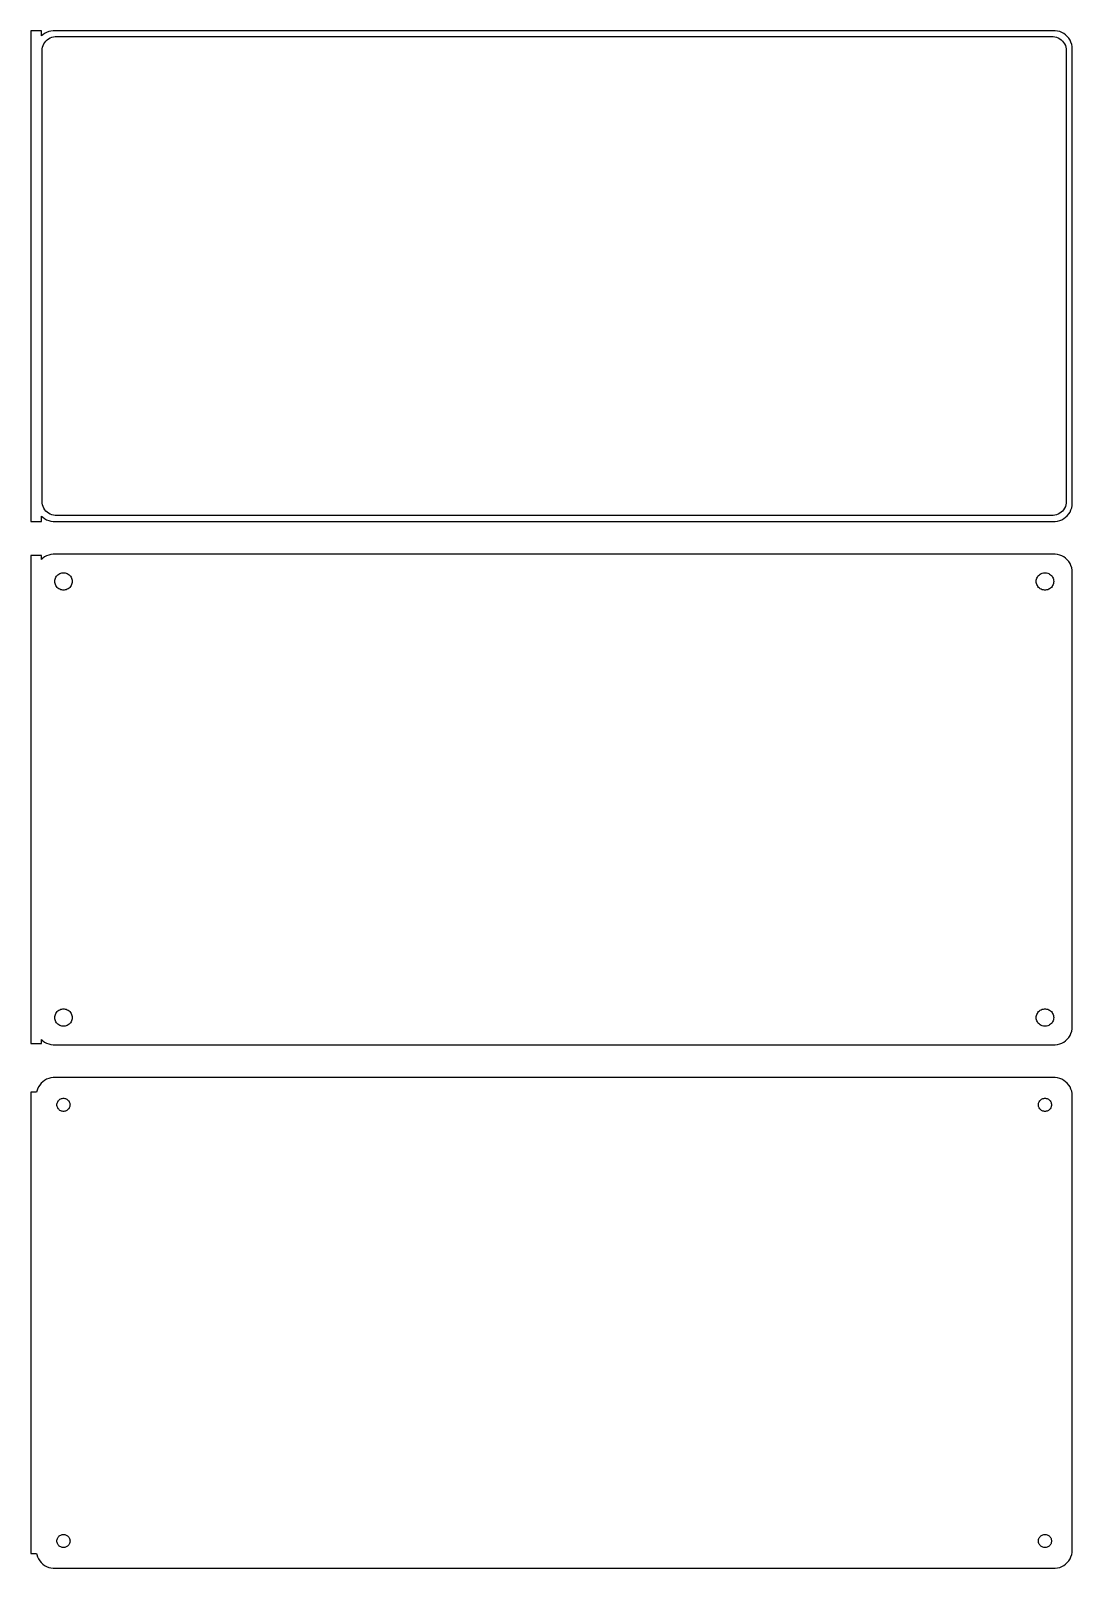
# Model space of a CAD drawing. Header units: metres. Extents: x -144 to 142, y 221 to 643.
import ezdxf

# ---------------------------------------------------------------- set-up
doc = ezdxf.new("R2010")
doc.units = ezdxf.units.M

msp = doc.modelspace()

# ---------------------------------------------------------------- linework, layer by layer
for p, q in [((-141, 643.49), (-144, 643.49)), ((-144, 643.49), (-144, 508.51)), ((-141, 642.059), (-141, 643.49)), ((-139.629, 643.024), (-140.179, 642.722)), ((-139.045, 643.255), (-139.629, 643.024)), ((-138.437, 643.411), (-139.045, 643.255)), ((-137.814, 643.49), (-138.437, 643.411)), ((137.814, 643.49), (-137.814, 643.49)), ((138.437, 643.411), (137.814, 643.49)), ((139.045, 643.255), (138.437, 643.411)), ((139.629, 643.024), (139.045, 643.255)), ((140.179, 642.722), (139.629, 643.024)), ((-140.687, 642.353), (-141, 642.059)), ((-140.842, 638.485), (-140.751, 638.963)), ((-140.751, 638.963), (-140.601, 639.426)), ((-140.179, 642.722), (-140.687, 642.353)), ((-140.601, 639.426), (-140.394, 639.866)), ((-140.394, 639.866), (-140.133, 640.276)), ((-140.133, 640.276), (-139.823, 640.651)), ((-139.823, 640.651), (-139.469, 640.984)), ((-139.469, 640.984), (-139.075, 641.27)), ((-139.075, 641.27), (-138.649, 641.504)), ((-138.649, 641.504), (-138.197, 641.683)), ((-138.197, 641.683), (-137.726, 641.804)), ((-137.726, 641.804), (-137.243, 641.865)), ((-137.243, 641.865), (137.243, 641.865)), ((137.243, 641.865), (137.726, 641.804)), ((137.726, 641.804), (138.197, 641.683)), ((138.197, 641.683), (138.649, 641.504)), ((138.649, 641.504), (139.075, 641.27)), ((139.075, 641.27), (139.469, 640.984)), ((139.469, 640.984), (139.823, 640.651)), ((139.823, 640.651), (140.133, 640.276)), ((140.133, 640.276), (140.394, 639.866)), ((140.687, 642.353), (140.179, 642.722)), ((140.394, 639.866), (140.601, 639.426)), ((140.601, 639.426), (140.751, 638.963)), ((141.145, 641.923), (140.687, 642.353)), ((140.751, 638.963), (140.842, 638.485)), ((141.545, 641.439), (141.145, 641.923)), ((141.882, 640.909), (141.545, 641.439)), ((142.149, 640.341), (141.882, 640.909)), ((142.343, 639.743), (142.149, 640.341)), ((142.461, 639.127), (142.343, 639.743)), ((142.5, 638.5), (142.461, 639.127)), ((-140.873, 638), (-140.842, 638.485)), ((-140.873, 514), (-140.873, 638)), ((140.842, 638.485), (140.873, 638)), ((140.873, 638), (140.873, 514)), ((142.5, 513.5), (142.5, 638.5)), ((-140.842, 513.515), (-140.873, 514)), ((-140.751, 513.037), (-140.842, 513.515)), ((-140.601, 512.574), (-140.751, 513.037)), ((-140.394, 512.134), (-140.601, 512.574)), ((-140.133, 511.724), (-140.394, 512.134)), ((140.394, 512.134), (140.133, 511.724)), ((140.601, 512.574), (140.394, 512.134)), ((140.751, 513.037), (140.601, 512.574)), ((140.842, 513.515), (140.751, 513.037)), ((140.873, 514), (140.842, 513.515)), ((142.149, 511.659), (142.343, 512.257)), ((142.343, 512.257), (142.461, 512.873)), ((142.461, 512.873), (142.5, 513.5)), ((-144, 508.51), (-141, 508.51)), ((-141, 509.941), (-140.687, 509.647)), ((-141, 508.51), (-141, 509.941)), ((-140.687, 509.647), (-140.179, 509.278)), ((-140.179, 509.278), (-139.629, 508.976)), ((-139.823, 511.349), (-140.133, 511.724)), ((-139.469, 511.016), (-139.823, 511.349)), ((-139.629, 508.976), (-139.045, 508.745)), ((-139.075, 510.73), (-139.469, 511.016)), ((-138.649, 510.496), (-139.075, 510.73)), ((-139.045, 508.745), (-138.437, 508.589)), ((-138.197, 510.317), (-138.649, 510.496)), ((-138.437, 508.589), (-137.814, 508.51)), ((-137.726, 510.196), (-138.197, 510.317)), ((-137.814, 508.51), (137.814, 508.51)), ((-137.243, 510.135), (-137.726, 510.196)), ((137.243, 510.135), (-137.243, 510.135)), ((137.726, 510.196), (137.243, 510.135)), ((138.197, 510.317), (137.726, 510.196)), ((137.814, 508.51), (138.437, 508.589)), ((138.649, 510.496), (138.197, 510.317)), ((138.437, 508.589), (139.045, 508.745)), ((139.075, 510.73), (138.649, 510.496)), ((139.045, 508.745), (139.629, 508.976)), ((139.469, 511.016), (139.075, 510.73)), ((139.823, 511.349), (139.469, 511.016)), ((139.629, 508.976), (140.179, 509.278)), ((140.133, 511.724), (139.823, 511.349)), ((140.179, 509.278), (140.687, 509.647)), ((140.687, 509.647), (141.145, 510.077)), ((141.145, 510.077), (141.545, 510.561)), ((141.545, 510.561), (141.882, 511.091)), ((141.882, 511.091), (142.149, 511.659)), ((-139.045, 499.255), (-139.629, 499.024)), ((-138.437, 499.411), (-139.045, 499.255)), ((-137.814, 499.49), (-138.437, 499.411)), ((137.814, 499.49), (-137.814, 499.49)), ((138.437, 499.411), (137.814, 499.49)), ((139.045, 499.255), (138.437, 499.411)), ((139.629, 499.024), (139.045, 499.255)), ((-141, 499.115), (-144, 499.115)), ((-144, 499.115), (-144, 364.885)), ((-141, 498.059), (-141, 499.115)), ((-140.687, 498.353), (-141, 498.059)), ((-140.179, 498.722), (-140.687, 498.353)), ((-139.629, 499.024), (-140.179, 498.722)), ((140.179, 498.722), (139.629, 499.024)), ((140.687, 498.353), (140.179, 498.722)), ((141.145, 497.923), (140.687, 498.353)), ((141.545, 497.439), (141.145, 497.923)), ((141.882, 496.909), (141.545, 497.439)), ((142.149, 496.341), (141.882, 496.909)), ((142.343, 495.743), (142.149, 496.341)), ((142.461, 495.127), (142.343, 495.743)), ((142.5, 494.5), (142.461, 495.127)), ((-137.4, 492), (-137.381, 492.301)), ((-137.381, 491.699), (-137.4, 492)), ((-137.381, 492.301), (-137.325, 492.597)), ((-137.325, 491.403), (-137.381, 491.699)), ((-137.325, 492.597), (-137.231, 492.883)), ((-137.231, 491.117), (-137.325, 491.403)), ((-137.231, 492.883), (-137.103, 493.156)), ((-137.103, 490.844), (-137.231, 491.117)), ((-137.103, 493.156), (-136.942, 493.411)), ((-136.942, 490.589), (-137.103, 490.844)), ((-136.942, 493.411), (-136.75, 493.643)), ((-136.75, 493.643), (-136.53, 493.849)), ((-136.53, 493.849), (-136.286, 494.026)), ((-136.286, 494.026), (-136.022, 494.172)), ((-136.022, 494.172), (-135.742, 494.283)), ((-135.742, 494.283), (-135.45, 494.357)), ((-135.45, 494.357), (-135.151, 494.395)), ((-135.151, 494.395), (-134.849, 494.395)), ((-134.849, 494.395), (-134.55, 494.357)), ((-134.55, 494.357), (-134.258, 494.283)), ((-134.258, 494.283), (-133.978, 494.172)), ((-133.978, 494.172), (-133.714, 494.026)), ((-133.714, 494.026), (-133.47, 493.849)), ((-133.47, 493.849), (-133.25, 493.643)), ((-133.25, 493.643), (-133.058, 493.411)), ((-133.058, 493.411), (-132.897, 493.156)), ((-132.897, 490.844), (-133.058, 490.589)), ((-132.897, 493.156), (-132.769, 492.883)), ((-132.769, 491.117), (-132.897, 490.844)), ((-132.769, 492.883), (-132.675, 492.597)), ((-132.675, 491.403), (-132.769, 491.117)), ((-132.675, 492.597), (-132.619, 492.301)), ((-132.619, 491.699), (-132.675, 491.403)), ((-132.619, 492.301), (-132.6, 492)), ((-132.6, 492), (-132.619, 491.699)), ((132.6, 492), (132.619, 492.301)), ((132.619, 491.699), (132.6, 492)), ((132.619, 492.301), (132.675, 492.597)), ((132.675, 491.403), (132.619, 491.699)), ((132.675, 492.597), (132.769, 492.883)), ((132.769, 491.117), (132.675, 491.403)), ((132.769, 492.883), (132.897, 493.156)), ((132.897, 490.844), (132.769, 491.117)), ((132.897, 493.156), (133.058, 493.411)), ((133.058, 490.589), (132.897, 490.844)), ((133.058, 493.411), (133.25, 493.643)), ((133.25, 493.643), (133.47, 493.849)), ((133.47, 493.849), (133.714, 494.026)), ((133.714, 494.026), (133.978, 494.172)), ((133.978, 494.172), (134.258, 494.283)), ((134.258, 494.283), (134.55, 494.357)), ((134.55, 494.357), (134.849, 494.395)), ((134.849, 494.395), (135.151, 494.395)), ((135.151, 494.395), (135.45, 494.357)), ((135.45, 494.357), (135.742, 494.283)), ((135.742, 494.283), (136.022, 494.172)), ((136.022, 494.172), (136.286, 494.026)), ((136.286, 494.026), (136.53, 493.849)), ((136.53, 493.849), (136.75, 493.643)), ((136.75, 493.643), (136.942, 493.411)), ((136.942, 493.411), (137.103, 493.156)), ((137.103, 490.844), (136.942, 490.589)), ((137.103, 493.156), (137.231, 492.883)), ((137.231, 491.117), (137.103, 490.844)), ((137.231, 492.883), (137.325, 492.597)), ((137.325, 491.403), (137.231, 491.117)), ((137.325, 492.597), (137.381, 492.301)), ((137.381, 491.699), (137.325, 491.403)), ((137.381, 492.301), (137.4, 492)), ((137.4, 492), (137.381, 491.699)), ((142.5, 369.5), (142.5, 494.5)), ((-136.75, 490.357), (-136.942, 490.589)), ((-136.53, 490.151), (-136.75, 490.357)), ((-136.286, 489.974), (-136.53, 490.151)), ((-136.022, 489.828), (-136.286, 489.974)), ((-135.742, 489.717), (-136.022, 489.828)), ((-135.45, 489.643), (-135.742, 489.717)), ((-135.151, 489.605), (-135.45, 489.643)), ((-134.849, 489.605), (-135.151, 489.605)), ((-134.55, 489.643), (-134.849, 489.605)), ((-134.258, 489.717), (-134.55, 489.643)), ((-133.978, 489.828), (-134.258, 489.717)), ((-133.714, 489.974), (-133.978, 489.828)), ((-133.47, 490.151), (-133.714, 489.974)), ((-133.25, 490.357), (-133.47, 490.151)), ((-133.058, 490.589), (-133.25, 490.357)), ((133.25, 490.357), (133.058, 490.589)), ((133.47, 490.151), (133.25, 490.357)), ((133.714, 489.974), (133.47, 490.151)), ((133.978, 489.828), (133.714, 489.974)), ((134.258, 489.717), (133.978, 489.828)), ((134.55, 489.643), (134.258, 489.717)), ((134.849, 489.605), (134.55, 489.643)), ((135.151, 489.605), (134.849, 489.605)), ((135.45, 489.643), (135.151, 489.605)), ((135.742, 489.717), (135.45, 489.643)), ((136.022, 489.828), (135.742, 489.717)), ((136.286, 489.974), (136.022, 489.828)), ((136.53, 490.151), (136.286, 489.974)), ((136.75, 490.357), (136.53, 490.151)), ((136.942, 490.589), (136.75, 490.357)), ((-137.4, 372), (-137.381, 372.301)), ((-137.381, 372.301), (-137.325, 372.597)), ((-137.325, 372.597), (-137.231, 372.883)), ((-137.231, 372.883), (-137.103, 373.156)), ((-137.103, 373.156), (-136.942, 373.411)), ((-136.942, 373.411), (-136.75, 373.643)), ((-136.75, 373.643), (-136.53, 373.849)), ((-136.53, 373.849), (-136.286, 374.026)), ((-136.286, 374.026), (-136.022, 374.172)), ((-136.022, 374.172), (-135.742, 374.283)), ((-135.742, 374.283), (-135.45, 374.357)), ((-135.45, 374.357), (-135.151, 374.395)), ((-135.151, 374.395), (-134.849, 374.395)), ((-134.849, 374.395), (-134.55, 374.357)), ((-134.55, 374.357), (-134.258, 374.283)), ((-134.258, 374.283), (-133.978, 374.172)), ((-133.978, 374.172), (-133.714, 374.026)), ((-133.714, 374.026), (-133.47, 373.849)), ((-133.47, 373.849), (-133.25, 373.643)), ((-133.25, 373.643), (-133.058, 373.411)), ((-133.058, 373.411), (-132.897, 373.156)), ((-132.897, 373.156), (-132.769, 372.883)), ((-132.769, 372.883), (-132.675, 372.597)), ((-132.675, 372.597), (-132.619, 372.301)), ((-132.619, 372.301), (-132.6, 372)), ((132.6, 372), (132.619, 372.301)), ((132.619, 372.301), (132.675, 372.597)), ((132.675, 372.597), (132.769, 372.883)), ((132.769, 372.883), (132.897, 373.156)), ((132.897, 373.156), (133.058, 373.411)), ((133.058, 373.411), (133.25, 373.643)), ((133.25, 373.643), (133.47, 373.849)), ((133.47, 373.849), (133.714, 374.026)), ((133.714, 374.026), (133.978, 374.172)), ((133.978, 374.172), (134.258, 374.283)), ((134.258, 374.283), (134.55, 374.357)), ((134.55, 374.357), (134.849, 374.395)), ((134.849, 374.395), (135.151, 374.395)), ((135.151, 374.395), (135.45, 374.357)), ((135.45, 374.357), (135.742, 374.283)), ((135.742, 374.283), (136.022, 374.172)), ((136.022, 374.172), (136.286, 374.026)), ((136.286, 374.026), (136.53, 373.849)), ((136.53, 373.849), (136.75, 373.643)), ((136.75, 373.643), (136.942, 373.411)), ((136.942, 373.411), (137.103, 373.156)), ((137.103, 373.156), (137.231, 372.883)), ((137.231, 372.883), (137.325, 372.597)), ((137.325, 372.597), (137.381, 372.301)), ((137.381, 372.301), (137.4, 372)), ((-137.381, 371.699), (-137.4, 372)), ((-137.325, 371.403), (-137.381, 371.699)), ((-137.231, 371.117), (-137.325, 371.403)), ((-137.103, 370.844), (-137.231, 371.117)), ((-136.942, 370.589), (-137.103, 370.844)), ((-136.75, 370.357), (-136.942, 370.589)), ((-136.53, 370.151), (-136.75, 370.357)), ((-136.286, 369.974), (-136.53, 370.151)), ((-136.022, 369.828), (-136.286, 369.974)), ((-135.742, 369.717), (-136.022, 369.828)), ((-135.45, 369.643), (-135.742, 369.717)), ((-135.151, 369.605), (-135.45, 369.643)), ((-134.849, 369.605), (-135.151, 369.605)), ((-134.55, 369.643), (-134.849, 369.605)), ((-134.258, 369.717), (-134.55, 369.643)), ((-133.978, 369.828), (-134.258, 369.717)), ((-133.714, 369.974), (-133.978, 369.828)), ((-133.47, 370.151), (-133.714, 369.974)), ((-133.25, 370.357), (-133.47, 370.151)), ((-133.058, 370.589), (-133.25, 370.357)), ((-132.897, 370.844), (-133.058, 370.589)), ((-132.769, 371.117), (-132.897, 370.844)), ((-132.675, 371.403), (-132.769, 371.117)), ((-132.619, 371.699), (-132.675, 371.403)), ((-132.6, 372), (-132.619, 371.699)), ((132.619, 371.699), (132.6, 372)), ((132.675, 371.403), (132.619, 371.699)), ((132.769, 371.117), (132.675, 371.403)), ((132.897, 370.844), (132.769, 371.117)), ((133.058, 370.589), (132.897, 370.844)), ((133.25, 370.357), (133.058, 370.589)), ((133.47, 370.151), (133.25, 370.357)), ((133.714, 369.974), (133.47, 370.151)), ((133.978, 369.828), (133.714, 369.974)), ((134.258, 369.717), (133.978, 369.828)), ((134.55, 369.643), (134.258, 369.717)), ((134.849, 369.605), (134.55, 369.643)), ((135.151, 369.605), (134.849, 369.605)), ((135.45, 369.643), (135.151, 369.605)), ((135.742, 369.717), (135.45, 369.643)), ((136.022, 369.828), (135.742, 369.717)), ((136.286, 369.974), (136.022, 369.828)), ((136.53, 370.151), (136.286, 369.974)), ((136.75, 370.357), (136.53, 370.151)), ((136.942, 370.589), (136.75, 370.357)), ((137.103, 370.844), (136.942, 370.589)), ((137.231, 371.117), (137.103, 370.844)), ((137.325, 371.403), (137.231, 371.117)), ((137.381, 371.699), (137.325, 371.403)), ((137.4, 372), (137.381, 371.699)), ((142.149, 367.659), (142.343, 368.257)), ((142.343, 368.257), (142.461, 368.873)), ((142.461, 368.873), (142.5, 369.5)), ((-144, 364.885), (-141, 364.885)), ((-141, 364.885), (-141, 365.941)), ((-141, 365.941), (-140.687, 365.647)), ((-140.687, 365.647), (-140.179, 365.278)), ((-140.179, 365.278), (-139.629, 364.976)), ((-139.629, 364.976), (-139.045, 364.745)), ((-139.045, 364.745), (-138.437, 364.589)), ((-138.437, 364.589), (-137.814, 364.51)), ((-137.814, 364.51), (137.814, 364.51)), ((137.814, 364.51), (138.437, 364.589)), ((138.437, 364.589), (139.045, 364.745)), ((139.045, 364.745), (139.629, 364.976)), ((139.629, 364.976), (140.179, 365.278)), ((140.179, 365.278), (140.687, 365.647)), ((140.687, 365.647), (141.145, 366.077)), ((141.145, 366.077), (141.545, 366.561)), ((141.545, 366.561), (141.882, 367.091)), ((141.882, 367.091), (142.149, 367.659)), ((-138.437, 355.411), (-139.045, 355.255)), ((-137.814, 355.49), (-138.437, 355.411)), ((137.814, 355.49), (-137.814, 355.49)), ((138.437, 355.411), (137.814, 355.49)), ((139.045, 355.255), (138.437, 355.411)), ((-142.4, 351.444), (-144, 351.444)), ((-144, 351.444), (-144, 224.556)), ((-142.343, 351.743), (-142.4, 351.444)), ((-142.149, 352.341), (-142.343, 351.743)), ((-141.882, 352.909), (-142.149, 352.341)), ((-141.545, 353.439), (-141.882, 352.909)), ((-141.145, 353.923), (-141.545, 353.439)), ((-140.687, 354.353), (-141.145, 353.923)), ((-140.179, 354.722), (-140.687, 354.353)), ((-139.629, 355.024), (-140.179, 354.722)), ((-139.045, 355.255), (-139.629, 355.024)), ((139.629, 355.024), (139.045, 355.255)), ((140.179, 354.722), (139.629, 355.024)), ((140.687, 354.353), (140.179, 354.722)), ((141.145, 353.923), (140.687, 354.353)), ((141.545, 353.439), (141.145, 353.923)), ((141.882, 352.909), (141.545, 353.439)), ((142.149, 352.341), (141.882, 352.909)), ((142.343, 351.743), (142.149, 352.341)), ((142.461, 351.127), (142.343, 351.743)), ((142.5, 350.5), (142.461, 351.127)), ((-136.8, 348), (-136.786, 348.226)), ((-136.786, 347.774), (-136.8, 348)), ((-136.786, 348.226), (-136.743, 348.448)), ((-136.743, 347.552), (-136.786, 347.774)), ((-136.743, 348.448), (-136.674, 348.663)), ((-136.674, 347.337), (-136.743, 347.552)), ((-136.674, 348.663), (-136.577, 348.867)), ((-136.577, 347.133), (-136.674, 347.337)), ((-136.577, 348.867), (-136.456, 349.058)), ((-136.456, 346.942), (-136.577, 347.133)), ((-136.456, 349.058), (-136.312, 349.232)), ((-136.312, 346.768), (-136.456, 346.942)), ((-136.312, 349.232), (-136.147, 349.387)), ((-136.147, 349.387), (-135.964, 349.52)), ((-135.964, 349.52), (-135.766, 349.629)), ((-135.766, 349.629), (-135.556, 349.712)), ((-135.556, 349.712), (-135.337, 349.768)), ((-135.337, 349.768), (-135.113, 349.796)), ((-135.113, 349.796), (-134.887, 349.796)), ((-134.887, 349.796), (-134.663, 349.768)), ((-134.663, 349.768), (-134.444, 349.712)), ((-134.444, 349.712), (-134.234, 349.629)), ((-134.234, 349.629), (-134.036, 349.52)), ((-134.036, 349.52), (-133.853, 349.387)), ((-133.853, 349.387), (-133.688, 349.232)), ((-133.688, 349.232), (-133.544, 349.058)), ((-133.544, 346.942), (-133.688, 346.768)), ((-133.544, 349.058), (-133.423, 348.867)), ((-133.423, 347.133), (-133.544, 346.942)), ((-133.423, 348.867), (-133.326, 348.663)), ((-133.326, 347.337), (-133.423, 347.133)), ((-133.326, 348.663), (-133.257, 348.448)), ((-133.257, 347.552), (-133.326, 347.337)), ((-133.257, 348.448), (-133.214, 348.226)), ((-133.214, 347.774), (-133.257, 347.552)), ((-133.214, 348.226), (-133.2, 348)), ((-133.2, 348), (-133.214, 347.774)), ((133.2, 348), (133.214, 348.226)), ((133.214, 347.774), (133.2, 348)), ((133.214, 348.226), (133.257, 348.448)), ((133.257, 347.552), (133.214, 347.774)), ((133.257, 348.448), (133.326, 348.663)), ((133.326, 347.337), (133.257, 347.552)), ((133.326, 348.663), (133.423, 348.867)), ((133.423, 347.133), (133.326, 347.337)), ((133.423, 348.867), (133.544, 349.058)), ((133.544, 346.942), (133.423, 347.133)), ((133.544, 349.058), (133.688, 349.232)), ((133.688, 346.768), (133.544, 346.942)), ((133.688, 349.232), (133.853, 349.387)), ((133.853, 349.387), (134.036, 349.52)), ((134.036, 349.52), (134.234, 349.629)), ((134.234, 349.629), (134.444, 349.712)), ((134.444, 349.712), (134.663, 349.768)), ((134.663, 349.768), (134.887, 349.796)), ((134.887, 349.796), (135.113, 349.796)), ((135.113, 349.796), (135.337, 349.768)), ((135.337, 349.768), (135.556, 349.712)), ((135.556, 349.712), (135.766, 349.629)), ((135.766, 349.629), (135.964, 349.52)), ((135.964, 349.52), (136.147, 349.387)), ((136.147, 349.387), (136.312, 349.232)), ((136.312, 349.232), (136.456, 349.058)), ((136.456, 346.942), (136.312, 346.768)), ((136.456, 349.058), (136.577, 348.867)), ((136.577, 347.133), (136.456, 346.942)), ((136.577, 348.867), (136.674, 348.663)), ((136.674, 347.337), (136.577, 347.133)), ((136.674, 348.663), (136.743, 348.448)), ((136.743, 347.552), (136.674, 347.337)), ((136.743, 348.448), (136.786, 348.226)), ((136.786, 347.774), (136.743, 347.552)), ((136.786, 348.226), (136.8, 348)), ((136.8, 348), (136.786, 347.774)), ((142.5, 225.5), (142.5, 350.5)), ((-136.147, 346.613), (-136.312, 346.768)), ((-135.964, 346.48), (-136.147, 346.613)), ((-135.766, 346.371), (-135.964, 346.48)), ((-135.556, 346.288), (-135.766, 346.371)), ((-135.337, 346.232), (-135.556, 346.288)), ((-135.113, 346.204), (-135.337, 346.232)), ((-134.887, 346.204), (-135.113, 346.204)), ((-134.663, 346.232), (-134.887, 346.204)), ((-134.444, 346.288), (-134.663, 346.232)), ((-134.234, 346.371), (-134.444, 346.288)), ((-134.036, 346.48), (-134.234, 346.371)), ((-133.853, 346.613), (-134.036, 346.48)), ((-133.688, 346.768), (-133.853, 346.613)), ((133.853, 346.613), (133.688, 346.768)), ((134.036, 346.48), (133.853, 346.613)), ((134.234, 346.371), (134.036, 346.48)), ((134.444, 346.288), (134.234, 346.371)), ((134.663, 346.232), (134.444, 346.288)), ((134.887, 346.204), (134.663, 346.232)), ((135.113, 346.204), (134.887, 346.204)), ((135.337, 346.232), (135.113, 346.204)), ((135.556, 346.288), (135.337, 346.232)), ((135.766, 346.371), (135.556, 346.288)), ((135.964, 346.48), (135.766, 346.371)), ((136.147, 346.613), (135.964, 346.48)), ((136.312, 346.768), (136.147, 346.613)), ((-136.786, 228.226), (-136.743, 228.448)), ((-136.743, 228.448), (-136.674, 228.663)), ((-136.674, 228.663), (-136.577, 228.867)), ((-136.577, 228.867), (-136.456, 229.058)), ((-136.456, 229.058), (-136.312, 229.232)), ((-136.312, 229.232), (-136.147, 229.387)), ((-136.147, 229.387), (-135.964, 229.52)), ((-135.964, 229.52), (-135.766, 229.629)), ((-135.766, 229.629), (-135.556, 229.712)), ((-135.556, 229.712), (-135.337, 229.768)), ((-135.337, 229.768), (-135.113, 229.796)), ((-135.113, 229.796), (-134.887, 229.796)), ((-134.887, 229.796), (-134.663, 229.768)), ((-134.663, 229.768), (-134.444, 229.712)), ((-134.444, 229.712), (-134.234, 229.629)), ((-134.234, 229.629), (-134.036, 229.52)), ((-134.036, 229.52), (-133.853, 229.387)), ((-133.853, 229.387), (-133.688, 229.232)), ((-133.688, 229.232), (-133.544, 229.058)), ((-133.544, 229.058), (-133.423, 228.867)), ((-133.423, 228.867), (-133.326, 228.663)), ((-133.326, 228.663), (-133.257, 228.448)), ((-133.257, 228.448), (-133.214, 228.226)), ((133.214, 228.226), (133.257, 228.448)), ((133.257, 228.448), (133.326, 228.663)), ((133.326, 228.663), (133.423, 228.867)), ((133.423, 228.867), (133.544, 229.058)), ((133.544, 229.058), (133.688, 229.232)), ((133.688, 229.232), (133.853, 229.387)), ((133.853, 229.387), (134.036, 229.52)), ((134.036, 229.52), (134.234, 229.629)), ((134.234, 229.629), (134.444, 229.712)), ((134.444, 229.712), (134.663, 229.768)), ((134.663, 229.768), (134.887, 229.796)), ((134.887, 229.796), (135.113, 229.796)), ((135.113, 229.796), (135.337, 229.768)), ((135.337, 229.768), (135.556, 229.712)), ((135.556, 229.712), (135.766, 229.629)), ((135.766, 229.629), (135.964, 229.52)), ((135.964, 229.52), (136.147, 229.387)), ((136.147, 229.387), (136.312, 229.232)), ((136.312, 229.232), (136.456, 229.058)), ((136.456, 229.058), (136.577, 228.867)), ((136.577, 228.867), (136.674, 228.663)), ((136.674, 228.663), (136.743, 228.448)), ((136.743, 228.448), (136.786, 228.226)), ((-144, 224.556), (-142.4, 224.556)), ((-142.4, 224.556), (-142.343, 224.257)), ((-142.343, 224.257), (-142.149, 223.659)), ((-136.8, 228), (-136.786, 228.226)), ((-136.786, 227.774), (-136.8, 228)), ((-136.743, 227.552), (-136.786, 227.774)), ((-136.674, 227.337), (-136.743, 227.552)), ((-136.577, 227.133), (-136.674, 227.337)), ((-136.456, 226.942), (-136.577, 227.133)), ((-136.312, 226.768), (-136.456, 226.942)), ((-136.147, 226.613), (-136.312, 226.768)), ((-135.964, 226.48), (-136.147, 226.613)), ((-135.766, 226.371), (-135.964, 226.48)), ((-135.556, 226.288), (-135.766, 226.371)), ((-135.337, 226.232), (-135.556, 226.288)), ((-135.113, 226.204), (-135.337, 226.232)), ((-134.887, 226.204), (-135.113, 226.204)), ((-134.663, 226.232), (-134.887, 226.204)), ((-134.444, 226.288), (-134.663, 226.232)), ((-134.234, 226.371), (-134.444, 226.288)), ((-134.036, 226.48), (-134.234, 226.371)), ((-133.853, 226.613), (-134.036, 226.48)), ((-133.688, 226.768), (-133.853, 226.613)), ((-133.544, 226.942), (-133.688, 226.768)), ((-133.423, 227.133), (-133.544, 226.942)), ((-133.326, 227.337), (-133.423, 227.133)), ((-133.257, 227.552), (-133.326, 227.337)), ((-133.214, 227.774), (-133.257, 227.552)), ((-133.214, 228.226), (-133.2, 228)), ((-133.2, 228), (-133.214, 227.774)), ((133.2, 228), (133.214, 228.226)), ((133.214, 227.774), (133.2, 228)), ((133.257, 227.552), (133.214, 227.774)), ((133.326, 227.337), (133.257, 227.552)), ((133.423, 227.133), (133.326, 227.337)), ((133.544, 226.942), (133.423, 227.133)), ((133.688, 226.768), (133.544, 226.942)), ((133.853, 226.613), (133.688, 226.768)), ((134.036, 226.48), (133.853, 226.613)), ((134.234, 226.371), (134.036, 226.48)), ((134.444, 226.288), (134.234, 226.371)), ((134.663, 226.232), (134.444, 226.288)), ((134.887, 226.204), (134.663, 226.232)), ((135.113, 226.204), (134.887, 226.204)), ((135.337, 226.232), (135.113, 226.204)), ((135.556, 226.288), (135.337, 226.232)), ((135.766, 226.371), (135.556, 226.288)), ((135.964, 226.48), (135.766, 226.371)), ((136.147, 226.613), (135.964, 226.48)), ((136.312, 226.768), (136.147, 226.613)), ((136.456, 226.942), (136.312, 226.768)), ((136.577, 227.133), (136.456, 226.942)), ((136.674, 227.337), (136.577, 227.133)), ((136.743, 227.552), (136.674, 227.337)), ((136.786, 227.774), (136.743, 227.552)), ((136.786, 228.226), (136.8, 228)), ((136.8, 228), (136.786, 227.774)), ((142.149, 223.659), (142.343, 224.257)), ((142.343, 224.257), (142.461, 224.873)), ((142.461, 224.873), (142.5, 225.5)), ((-142.149, 223.659), (-141.882, 223.091)), ((-141.882, 223.091), (-141.545, 222.561)), ((-141.545, 222.561), (-141.145, 222.077)), ((-141.145, 222.077), (-140.687, 221.647)), ((-140.687, 221.647), (-140.179, 221.278)), ((-140.179, 221.278), (-139.629, 220.976)), ((-139.629, 220.976), (-139.045, 220.745)), ((-139.045, 220.745), (-138.437, 220.589)), ((-138.437, 220.589), (-137.814, 220.51)), ((-137.814, 220.51), (137.814, 220.51)), ((137.814, 220.51), (138.437, 220.589)), ((138.437, 220.589), (139.045, 220.745)), ((139.045, 220.745), (139.629, 220.976)), ((139.629, 220.976), (140.179, 221.278)), ((140.179, 221.278), (140.687, 221.647)), ((140.687, 221.647), (141.145, 222.077)), ((141.145, 222.077), (141.545, 222.561)), ((141.545, 222.561), (141.882, 223.091)), ((141.882, 223.091), (142.149, 223.659))]:
    msp.add_line(p, q)

doc.saveas('drawing.dxf')
